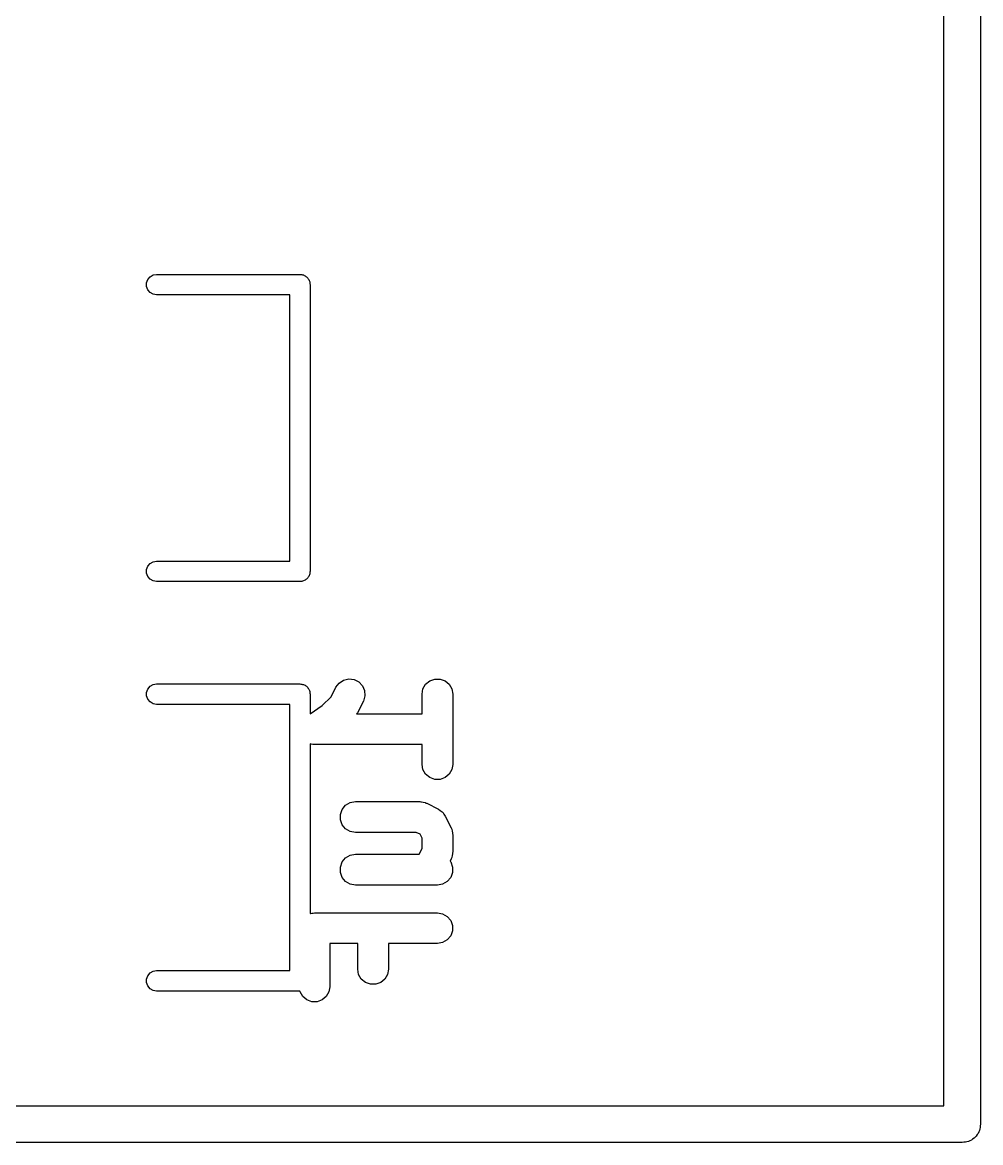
# Model space of a CAD drawing. Extents: x 25.3 to 49.5, y -85 to -25.3.
# Drawn here: x 43.53 to 49.48, y -84.95 to -78 of the extents above; entities that cross this region are included whole.
import ezdxf

# ---------------------------------------------------------------- set-up
doc = ezdxf.new("R2010")
doc.units = 0
doc.header["$MEASUREMENT"] = 0
doc.layers.add('BLACK', color=7, linetype='CONTINUOUS')

msp = doc.modelspace()

# ---------------------------------------------------------------- linework, layer by layer
at = {"layer": 'Black'}
for p, q in [((49.4792, -25.4), (49.4792, -84.836)), ((49.2506, -84.7217), (49.2506, -25.5143)), ((44.3049, -79.618), (44.3124, -79.5973)), ((44.3049, -79.64), (44.3049, -79.618)), ((44.3124, -79.5973), (44.3266, -79.5804)), ((44.3266, -79.5804), (44.3457, -79.5693)), ((44.3457, -79.5693), (44.3674, -79.5655)), ((44.3674, -79.5655), (45.2564, -79.5655)), ((45.2564, -79.5655), (45.2619, -79.5665)), ((45.2619, -79.5665), (45.2674, -79.5665)), ((45.2674, -79.5665), (45.2726, -79.5684)), ((45.2726, -79.5684), (45.2781, -79.5693)), ((45.2781, -79.5693), (45.2829, -79.5721)), ((45.2829, -79.5721), (45.2881, -79.574)), ((45.2881, -79.574), (45.2924, -79.5776)), ((45.2924, -79.5776), (45.2972, -79.5804)), ((45.2972, -79.5804), (45.3008, -79.5846)), ((45.3008, -79.5846), (45.305, -79.5882)), ((45.305, -79.5882), (45.3078, -79.593)), ((45.3078, -79.593), (45.3114, -79.5973)), ((45.3114, -79.5973), (45.3133, -79.6025)), ((45.3133, -79.6025), (45.3161, -79.6073)), ((45.3161, -79.6073), (45.317, -79.6127)), ((45.317, -79.6127), (45.3189, -79.618)), ((45.3189, -79.618), (45.3189, -79.6235)), ((44.3124, -79.6607), (44.3049, -79.64)), ((44.3266, -79.6776), (44.3124, -79.6607)), ((44.3457, -79.6887), (44.3266, -79.6776)), ((44.3674, -79.6925), (44.3457, -79.6887)), ((45.3189, -79.6235), (45.3199, -79.629)), ((45.3199, -79.629), (45.3199, -81.407)), ((45.1929, -79.6925), (44.3674, -79.6925)), ((45.1929, -81.3435), (45.1929, -79.6925)), ((44.3266, -81.3584), (44.3457, -81.3473)), ((44.3457, -81.3473), (44.3674, -81.3435)), ((44.3674, -81.3435), (45.1929, -81.3435)), ((44.3049, -81.396), (44.3124, -81.3752)), ((44.3049, -81.418), (44.3049, -81.396)), ((44.3124, -81.4387), (44.3049, -81.418)), ((44.3124, -81.3752), (44.3266, -81.3584)), ((45.317, -81.4232), (45.3161, -81.4287)), ((45.3189, -81.418), (45.317, -81.4232)), ((45.3199, -81.407), (45.3189, -81.4125)), ((45.3189, -81.4125), (45.3189, -81.418)), ((44.3266, -81.4556), (44.3124, -81.4387)), ((44.3457, -81.4667), (44.3266, -81.4556)), ((44.3674, -81.4705), (44.3457, -81.4667)), ((45.2564, -81.4705), (44.3674, -81.4705)), ((45.2619, -81.4695), (45.2564, -81.4705)), ((45.2674, -81.4695), (45.2619, -81.4695)), ((45.2726, -81.4676), (45.2674, -81.4695)), ((45.2781, -81.4667), (45.2726, -81.4676)), ((45.2829, -81.4639), (45.2781, -81.4667)), ((45.2881, -81.462), (45.2829, -81.4639)), ((45.2924, -81.4584), (45.2881, -81.462)), ((45.2972, -81.4556), (45.2924, -81.4584)), ((45.3008, -81.4514), (45.2972, -81.4556)), ((45.305, -81.4478), (45.3008, -81.4514)), ((45.3078, -81.443), (45.305, -81.4478)), ((45.3114, -81.4387), (45.3078, -81.443)), ((45.3133, -81.4335), (45.3114, -81.4387)), ((45.3161, -81.4287), (45.3133, -81.4335)), ((44.3124, -82.1372), (44.3266, -82.1204)), ((44.3266, -82.1204), (44.3457, -82.1093)), ((44.3457, -82.1093), (44.3674, -82.1055)), ((44.3674, -82.1055), (45.2564, -82.1055)), ((45.2564, -82.1055), (45.2619, -82.1065)), ((45.2619, -82.1065), (45.2674, -82.1065)), ((45.2674, -82.1065), (45.2726, -82.1084)), ((45.2726, -82.1084), (45.2781, -82.1093)), ((45.2781, -82.1093), (45.2829, -82.1121)), ((45.2829, -82.1121), (45.2881, -82.114)), ((45.2881, -82.114), (45.2924, -82.1176)), ((45.2924, -82.1176), (45.2972, -82.1204)), ((45.2972, -82.1204), (45.3008, -82.1246)), ((45.4796, -82.1264), (45.4993, -82.0998)), ((45.4993, -82.0998), (45.5269, -82.0816)), ((45.5269, -82.0816), (45.5591, -82.0739)), ((45.5591, -82.0739), (45.592, -82.0777)), ((45.592, -82.0777), (45.6216, -82.0925)), ((45.6216, -82.0925), (45.6443, -82.1165)), ((45.6443, -82.1165), (45.6575, -82.1469)), ((46.0196, -82.1364), (46.0361, -82.1078)), ((46.0361, -82.1078), (46.0615, -82.0865)), ((46.0615, -82.0865), (46.0926, -82.0752)), ((46.0926, -82.0752), (46.1257, -82.0752)), ((46.1257, -82.0752), (46.1567, -82.0865)), ((46.1567, -82.0865), (46.1821, -82.1078)), ((46.1821, -82.1078), (46.1986, -82.1364)), ((44.3049, -82.158), (44.3124, -82.1372)), ((44.3049, -82.18), (44.3049, -82.158)), ((44.3124, -82.2007), (44.3049, -82.18)), ((45.3008, -82.1246), (45.305, -82.1282)), ((45.305, -82.1282), (45.3078, -82.133)), ((45.3078, -82.133), (45.3114, -82.1372)), ((45.3114, -82.1372), (45.3133, -82.1425)), ((45.3133, -82.1425), (45.3161, -82.1473)), ((45.3161, -82.1473), (45.317, -82.1527)), ((45.317, -82.1527), (45.3189, -82.158)), ((45.3189, -82.158), (45.3189, -82.1635)), ((45.3189, -82.1635), (45.3199, -82.169)), ((45.3199, -82.169), (45.3199, -82.2904)), ((45.3953, -82.2401), (45.4503, -82.1851)), ((45.4503, -82.1851), (45.4796, -82.1264)), ((45.6595, -82.1799), (45.65, -82.2116)), ((45.6575, -82.1469), (45.6595, -82.1799)), ((46.0139, -82.169), (46.0196, -82.1364)), ((46.0139, -82.2915), (46.0139, -82.169)), ((46.1986, -82.1364), (46.2044, -82.169)), ((46.2044, -82.169), (46.2044, -82.6044)), ((44.3266, -82.2176), (44.3124, -82.2007)), ((44.3457, -82.2287), (44.3266, -82.2176)), ((44.3674, -82.2325), (44.3457, -82.2287)), ((45.1929, -82.2325), (44.3674, -82.2325)), ((45.1929, -83.8835), (45.1929, -82.2325)), ((45.3199, -82.2904), (45.3953, -82.2401)), ((45.65, -82.2116), (45.6137, -82.2842)), ((45.6137, -82.2842), (45.6083, -82.2915)), ((45.6083, -82.2915), (46.0139, -82.2915)), ((45.3257, -82.4782), (45.3199, -82.4772)), ((45.3199, -82.4772), (45.3199, -83.53)), ((45.3366, -82.4814), (45.3257, -82.4782)), ((45.3419, -82.481), (45.3366, -82.4814)), ((45.3471, -82.482), (45.3419, -82.481)), ((46.0139, -82.482), (45.3471, -82.482)), ((46.0139, -82.6044), (46.0139, -82.482)), ((46.0196, -82.637), (46.0139, -82.6044)), ((46.2044, -82.6044), (46.1986, -82.637)), ((46.0361, -82.6657), (46.0196, -82.637)), ((46.0615, -82.6869), (46.0361, -82.6657)), ((46.1821, -82.6657), (46.1567, -82.6869)), ((46.1986, -82.637), (46.1821, -82.6657)), ((46.0926, -82.6982), (46.0615, -82.6869)), ((46.1257, -82.6982), (46.0926, -82.6982)), ((46.1567, -82.6869), (46.1257, -82.6982)), ((45.5073, -82.9145), (45.5186, -82.8834)), ((45.5186, -82.8834), (45.5399, -82.858)), ((45.5399, -82.858), (45.5685, -82.8415)), ((45.5685, -82.8415), (45.6011, -82.8357)), ((45.6011, -82.8357), (46.0003, -82.8357)), ((46.0003, -82.8357), (46.0057, -82.8367)), ((46.0057, -82.8367), (46.0111, -82.8364)), ((46.0111, -82.8364), (46.0218, -82.8396)), ((46.0218, -82.8396), (46.0328, -82.8415)), ((46.0328, -82.8415), (46.0376, -82.8442)), ((46.0376, -82.8442), (46.0429, -82.8458)), ((46.0429, -82.8458), (46.1154, -82.8821)), ((46.1154, -82.8821), (46.1267, -82.8904)), ((45.5073, -82.9475), (45.5073, -82.9145)), ((45.5186, -82.9786), (45.5073, -82.9475)), ((46.1267, -82.8904), (46.1383, -82.8981)), ((46.1383, -82.8981), (46.1399, -82.9002)), ((46.1399, -82.9002), (46.142, -82.9018)), ((46.142, -82.9018), (46.1497, -82.9135)), ((46.1497, -82.9135), (46.158, -82.9247)), ((46.158, -82.9247), (46.1943, -82.9973)), ((45.5399, -83.004), (45.5186, -82.9786)), ((45.5685, -83.0205), (45.5399, -83.004)), ((45.6011, -83.0262), (45.5685, -83.0205)), ((46.1943, -82.9973), (46.1959, -83.0025)), ((46.1959, -83.0025), (46.1986, -83.0073)), ((46.1986, -83.0073), (46.2006, -83.0183)), ((46.2006, -83.0183), (46.2037, -83.029)), ((45.9778, -83.0262), (45.6011, -83.0262)), ((46.0018, -83.0383), (45.9778, -83.0262)), ((46.0139, -83.0623), (46.0018, -83.0383)), ((46.0139, -83.1262), (46.0139, -83.0623)), ((46.2037, -83.029), (46.2034, -83.0345)), ((46.2034, -83.0345), (46.2044, -83.0399)), ((46.2044, -83.0399), (46.2044, -83.1487)), ((45.5685, -83.1681), (45.6011, -83.1623)), ((45.6011, -83.1623), (45.9958, -83.1623)), ((45.9958, -83.1623), (46.0139, -83.1262)), ((46.2037, -83.1596), (46.2006, -83.1703)), ((46.2044, -83.1487), (46.2034, -83.1541)), ((46.2034, -83.1541), (46.2037, -83.1596)), ((45.5073, -83.241), (45.5186, -83.2099)), ((45.5186, -83.2099), (45.5399, -83.1846)), ((45.5399, -83.1846), (45.5685, -83.1681)), ((46.1943, -83.1913), (46.1875, -83.205)), ((46.1875, -83.205), (46.1916, -83.2099)), ((46.1916, -83.2099), (46.2029, -83.241)), ((46.1959, -83.186), (46.1943, -83.1913)), ((46.1986, -83.1813), (46.1959, -83.186)), ((46.2006, -83.1703), (46.1986, -83.1813)), ((45.5073, -83.2741), (45.5073, -83.241)), ((45.5186, -83.3052), (45.5073, -83.2741)), ((46.2029, -83.2741), (46.1916, -83.3052)), ((46.2029, -83.241), (46.2029, -83.2741)), ((45.5399, -83.3305), (45.5186, -83.3052)), ((45.5685, -83.3471), (45.5399, -83.3305)), ((45.6011, -83.3528), (45.5685, -83.3471)), ((46.1091, -83.3528), (45.6011, -83.3528)), ((46.1417, -83.3471), (46.1091, -83.3528)), ((46.1703, -83.3305), (46.1417, -83.3471)), ((46.1916, -83.3052), (46.1703, -83.3305)), ((45.3199, -83.53), (45.3227, -83.5295)), ((45.3227, -83.5295), (45.3306, -83.5266)), ((45.3306, -83.5266), (45.3389, -83.5266)), ((45.3389, -83.5266), (45.3471, -83.5252)), ((45.3471, -83.5252), (46.1091, -83.5252)), ((46.1091, -83.5252), (46.1417, -83.5309)), ((46.1417, -83.5309), (46.1703, -83.5475)), ((46.1703, -83.5475), (46.1916, -83.5728)), ((46.1916, -83.5728), (46.2029, -83.6039)), ((46.2029, -83.637), (46.1916, -83.6681)), ((46.2029, -83.6039), (46.2029, -83.637)), ((45.6147, -83.7157), (45.4424, -83.7157)), ((45.4424, -83.7157), (45.4424, -83.9833)), ((45.6147, -83.8744), (45.6147, -83.7157)), ((46.1091, -83.7157), (45.8052, -83.7157)), ((45.8052, -83.7157), (45.8052, -83.8744)), ((46.1417, -83.7099), (46.1091, -83.7157)), ((46.1703, -83.6934), (46.1417, -83.7099)), ((46.1916, -83.6681), (46.1703, -83.6934)), ((44.3049, -83.936), (44.3124, -83.9153)), ((44.3124, -83.9153), (44.3266, -83.8984)), ((44.3266, -83.8984), (44.3457, -83.8873)), ((44.3457, -83.8873), (44.3674, -83.8835)), ((44.3674, -83.8835), (45.1929, -83.8835)), ((45.6205, -83.907), (45.6147, -83.8744)), ((45.637, -83.9357), (45.6205, -83.907)), ((45.7995, -83.907), (45.7829, -83.9357)), ((45.8052, -83.8744), (45.7995, -83.907)), ((44.3049, -83.958), (44.3049, -83.936)), ((44.3124, -83.9787), (44.3049, -83.958)), ((44.3266, -83.9956), (44.3124, -83.9787)), ((44.3457, -84.0067), (44.3266, -83.9956)), ((45.4424, -83.9833), (45.4366, -84.0159)), ((45.6623, -83.9569), (45.637, -83.9357)), ((45.6934, -83.9682), (45.6623, -83.9569)), ((45.7265, -83.9682), (45.6934, -83.9682)), ((45.7576, -83.9569), (45.7265, -83.9682)), ((45.7829, -83.9357), (45.7576, -83.9569)), ((44.3674, -84.0105), (44.3457, -84.0067)), ((45.2564, -84.0105), (44.3674, -84.0105)), ((45.2567, -84.0105), (45.2564, -84.0105)), ((45.2576, -84.0159), (45.2567, -84.0105)), ((45.2741, -84.0445), (45.2576, -84.0159)), ((45.2995, -84.0658), (45.2741, -84.0445)), ((45.3306, -84.0771), (45.2995, -84.0658)), ((45.3947, -84.0658), (45.3637, -84.0771)), ((45.4201, -84.0445), (45.3947, -84.0658)), ((45.4366, -84.0159), (45.4201, -84.0445)), ((45.3637, -84.0771), (45.3306, -84.0771)), ((25.5143, -84.7217), (49.2506, -84.7217)), ((49.4639, -84.8931), (49.4575, -84.9008)), ((49.4673, -84.8838), (49.4639, -84.8931)), ((49.4723, -84.8751), (49.4673, -84.8838)), ((49.474, -84.8652), (49.4723, -84.8751)), ((49.4775, -84.8558), (49.474, -84.8652)), ((49.4792, -84.836), (49.4775, -84.8458)), ((49.4775, -84.8458), (49.4775, -84.8558)), ((49.3649, -84.9503), (25.4, -84.9503)), ((49.3747, -84.9486), (49.3649, -84.9503)), ((49.3847, -84.9486), (49.3747, -84.9486)), ((49.3941, -84.9451), (49.3847, -84.9486)), ((49.404, -84.9434), (49.3941, -84.9451)), ((49.4127, -84.9384), (49.404, -84.9434)), ((49.422, -84.935), (49.4127, -84.9384)), ((49.4297, -84.9286), (49.422, -84.935)), ((49.4384, -84.9236), (49.4297, -84.9286)), ((49.4448, -84.9159), (49.4384, -84.9236)), ((49.4525, -84.9095), (49.4448, -84.9159)), ((49.4575, -84.9008), (49.4525, -84.9095))]:
    msp.add_line(p, q, dxfattribs=at)

doc.saveas('drawing.dxf')
